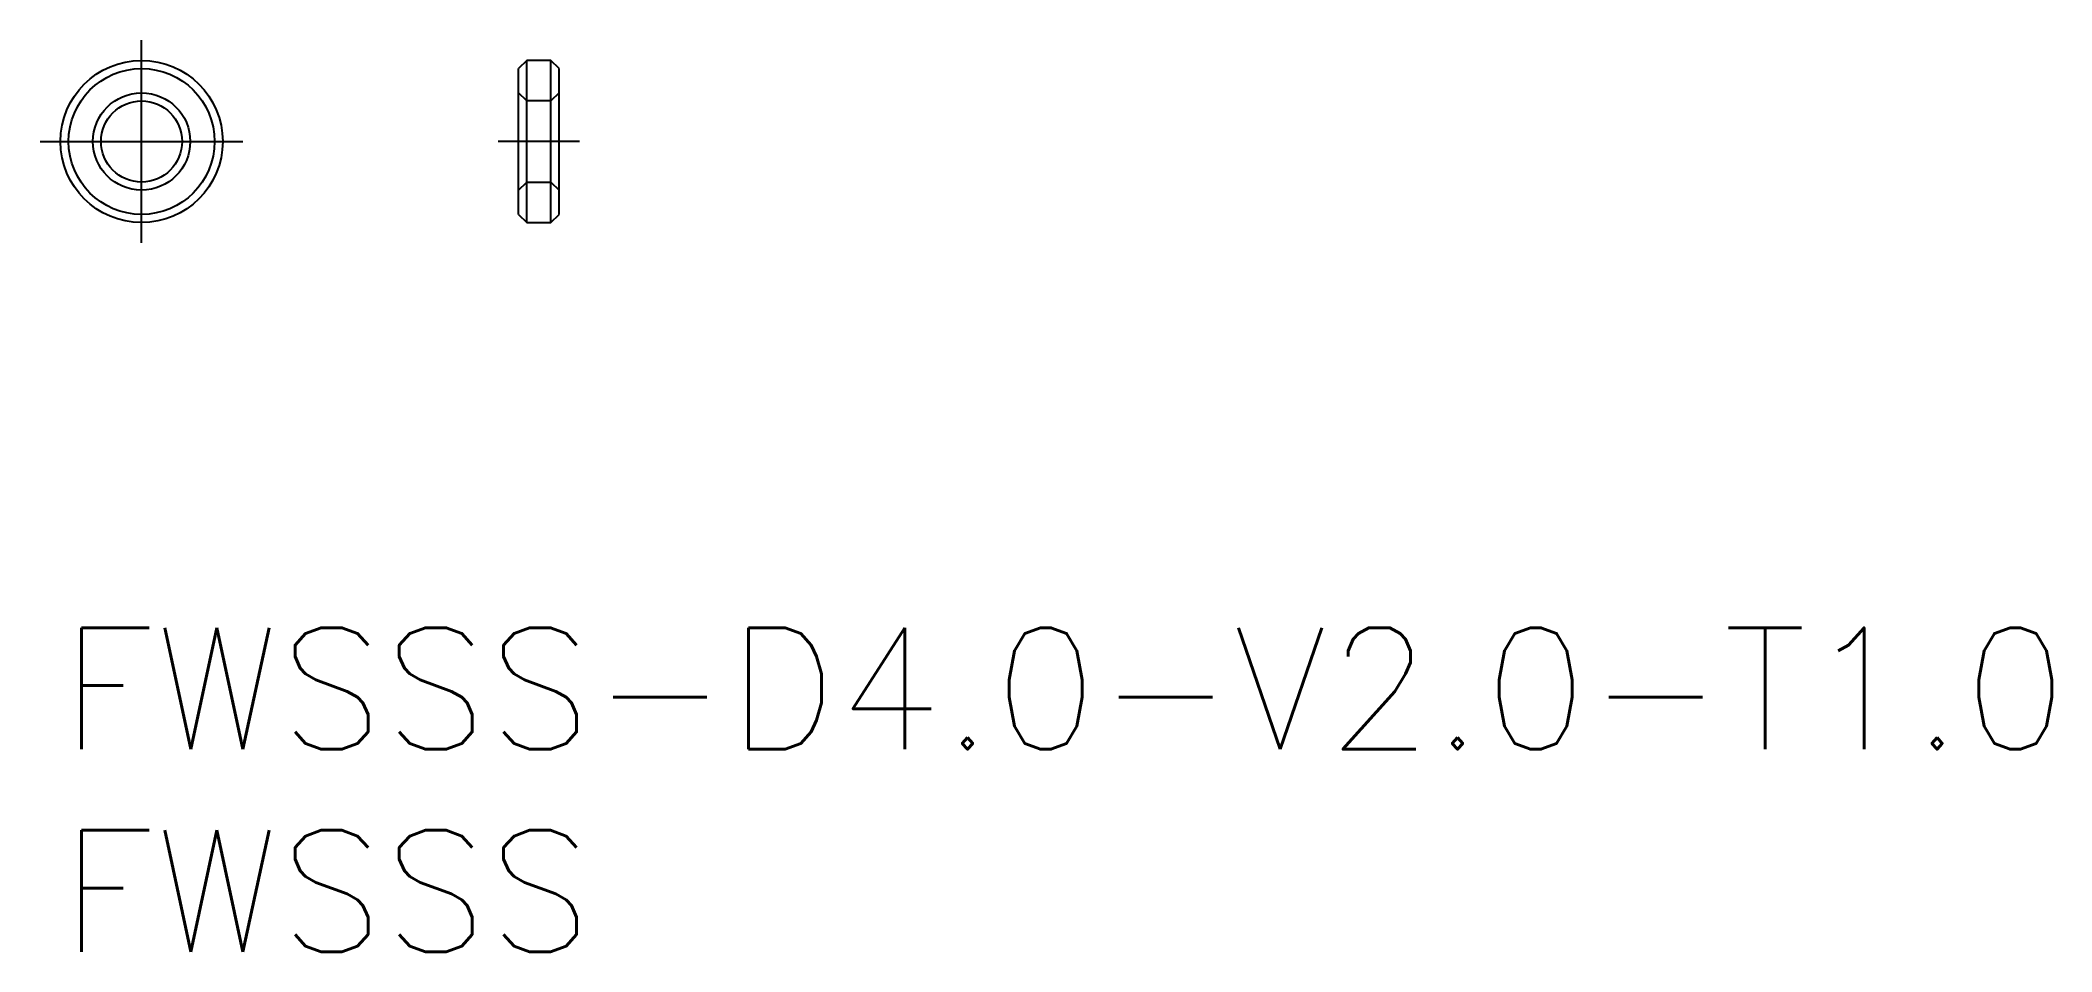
# Model space of a CAD drawing. Extents: x -0.5 to 49.1, y -8 to 14.5.
import ezdxf

# ---------------------------------------------------------------- set-up
doc = ezdxf.new("R2010")
doc.units = 0
doc.header["$LTSCALE"] = 0.5
doc.linetypes.add('CENTER', pattern=[50.8, 31.75, -6.35, 6.35, -6.35])
doc.linetypes.add('DASHED', pattern=[19.05, 12.7, -6.35])
for name, color, linetype in [('MSM_CENTER', 1, 'CENTER'), ('MSM_CONTINUOUS', 7, 'CONTINUOUS'), ('MSM_DASHED', 4, 'DASHED'), ('MSM_PART_NUMBER', 7, 'CONTINUOUS')]:
    doc.layers.add(name, color=color, linetype=linetype)
doc.styles.get("Standard").update_dxf_attribs({"font": 'txt.shx', "height": 1, "bigfont": 'bigfont.shx'})

# ---------------------------------------------------------------- blocks, each defined once
blk = doc.blocks.new('*U13')
at = {"layer": 'MSM_PART_NUMBER'}
blk.add_text('FWSSS-D4.0-V2.0-T1.0', height=3, dxfattribs=at).set_placement((0, -3))
blk = doc.blocks.new('*U14')
at = {"layer": 'MSM_PART_NUMBER'}
blk.add_text('FWSSS', height=3, dxfattribs=at).set_placement((0, -8))

msp = doc.modelspace()

# ---------------------------------------------------------------- linework, layer by layer
at = {"layer": 'MSM_CENTER'}
for p, q in [((2, 9.5), (2, 14.5)), ((-0.5, 12), (4.5, 12)), ((12.798, 12), (10.798, 12))]:
    msp.add_line(p, q, dxfattribs=at)
at = {"layer": 'MSM_CONTINUOUS'}
for p, q in [((11.498, 14), (11.298, 13.8)), ((11.498, 10), (11.498, 14)), ((12.098, 14), (11.498, 14)), ((12.298, 13.8), (12.098, 14)), ((12.098, 10), (12.098, 14)), ((11.298, 10.2), (11.298, 13.8)), ((12.298, 10.2), (12.298, 13.8)), ((11.298, 10.2), (11.498, 10)), ((11.498, 10), (12.098, 10)), ((12.098, 10), (12.298, 10.2))]:
    msp.add_line(p, q, dxfattribs=at)
for radius in [2, 1.8, 1.2, 1]:
    msp.add_circle((2, 12), radius, dxfattribs=at)
at = {"layer": 'MSM_DASHED'}
for p, q in [((11.498, 13), (11.298, 13.2)), ((12.098, 13), (11.498, 13)), ((12.298, 13.2), (12.098, 13)), ((11.298, 10.8), (11.498, 11)), ((11.498, 11), (12.098, 11)), ((12.098, 11), (12.298, 10.8))]:
    msp.add_line(p, q, dxfattribs=at)

# ---------------------------------------------------------------- block references
at = {"layer": 'MSM_CONTINUOUS'}
for name in ['*U13', '*U14']:
    msp.add_blockref(name, (0, 0), dxfattribs=at)

doc.saveas('drawing.dxf')
